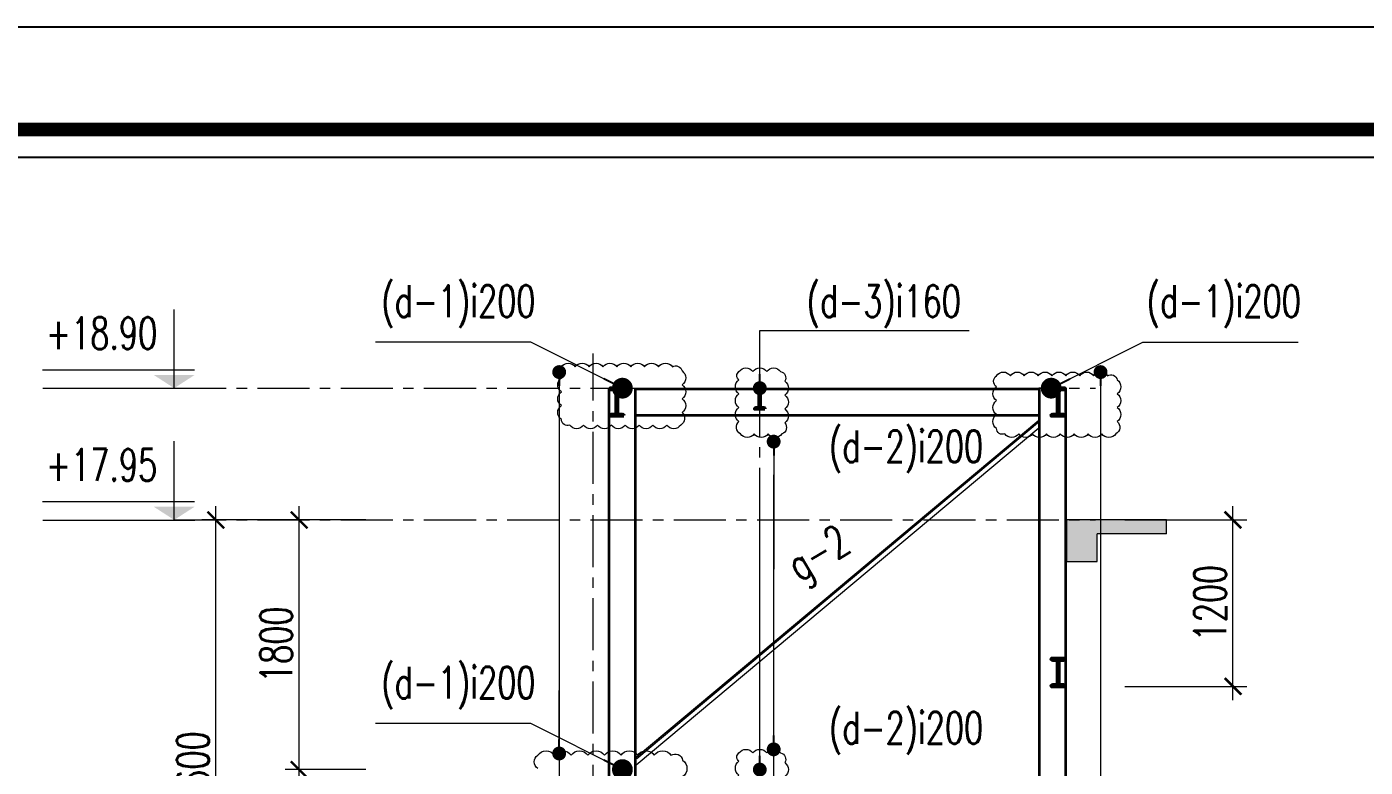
# Model space of a CAD drawing. Header units: millimetres. Extents: x 61738 to 439738, y 60858 to 151243.
# Drawn here: x 366868 to 376513, y 108461 to 113800 of the extents above; entities that cross this region are included whole.
import ezdxf
from ezdxf.enums import TextEntityAlignment as Align

# ---------------------------------------------------------------- set-up
doc = ezdxf.new("R2010")
doc.units = ezdxf.units.MM
doc.linetypes.add('CENTER', pattern=[2, 1.25, -0.25, 0.25, -0.25])
for name, color, linetype, lineweight in [('10-TEXT', 4, 'Continuous', 15), ('2-THEP2', 6, 'Continuous', 50), ('3-THAY', 7, 'Continuous', 18), ('6-TRUC', 8, 'CENTER', 9), ('7-HATCH', 8, 'Continuous', 13), ('8-DIM', 8, 'Continuous', 15), ('9-SO HIEU', 8, 'Continuous', 15)]:
    doc.layers.add(name, color=color, linetype=linetype, lineweight=lineweight)
doc.layers.add('Khungbo', color=32, linetype='Continuous')
doc.layers.add('KICHTHUOC', color=8, linetype='Continuous')
doc.styles.add('A3 - Text 2.3', font='Vnsimli.shx', dxfattribs={"width": 0.7, "height": 230})
doc.styles.add('A3-Text 2.3', font='vnsimli.shx', dxfattribs={"width": 0.7, "height": 230, "bigfont": 'vn.shx'})
doc.styles.add('S1', font='vnsimli.shx', dxfattribs={"width": 0.75})
doc.dimstyles.new('A3-1-100', dxfattribs={"dimtxt": 200, "dimasz": 120, "dimexe": 100, "dimexo": 0, "dimgap": 50, "dimtad": 1, "dimdec": 0, "dimdsep": 49, "dimtxsty": 'A3-Text 2.3', "dimblk": 'ARCHTICK', "dimcen": 10, "dimdle": 100, "dimclrd": 8, "dimclre": 8, "dimclrt": 2, "dimadec": 0, "dimazin": 2, "dimtfac": 1, "dimtdec": 0, "dimtix": 1, "dimtmove": 1, "dimatfit": 3, "dimldrblk": 'DOT', "dimfxl": 1, "dimtolj": 1, "dimtzin": 0, "dimlwd": -1, "dimlwe": -1, "dimarcsym": 0})

# ---------------------------------------------------------------- blocks, each defined once
blk = doc.blocks.new('CDS12')
at = {"layer": 'Defpoints'}
blk.add_lwpolyline([(91835.22577421475, 363352.8734065946), (49835.2258103007, 363352.8734065946), (49835.2258103007, 393052.873381077), (91835.22577421475, 393052.873381077)], close=True, dxfattribs=at)
at = {"layer": 'Khungbo', "color": 1, "const_width": 99.99999991408171}
blk.add_lwpolyline([(91094.48503411034, 364099.5400726199), (50995.95027152592, 364099.5400726199), (50995.95027152592, 392312.1326409725), (91094.48503411034, 392312.1326409725)], close=True, dxfattribs=at)
at = {"layer": 'Khungbo', "color": 1}
blk.add_lwpolyline([(90894.48503428217, 364299.5400724481), (51195.95027135385, 364299.5400724481), (51195.95027135385, 392112.1326411443), (90894.48503428217, 392112.1326411443)], close=True, dxfattribs=at)
blk = doc.blocks.new('*U61')
at = {"layer": '10-TEXT'}
for p, q in [((17614.5712389088, 449766.8022861562), (17614.5712389088, 450310.3410481095)), ((16706.28430289758, 449893.2474307548), (17755.69611902625, 449893.2474307547)), ((16709.79605639255, 449765.7402518704), (17757.11093776586, 449765.7402518704))]:
    blk.add_line(p, q, dxfattribs=at)
at = {"layer": '10-TEXT', "color": 1}
blk.add_solid([(17755.8112788538, 449858.0897336483), (17614.5712389088, 449766.8022861562), (17473.33119896386, 449858.0897336485)], dxfattribs=at)
blk = doc.blocks.new('_ArchTick')
at = {"color": 0, "linetype": 'ByBlock', "const_width": 0.15}
blk.add_lwpolyline([(-0.5, -0.5), (0.5, 0.5)], dxfattribs=at)
blk = doc.blocks.new('*D210')
at = {"layer": '8-DIM', "color": 8, "linetype": 'ByBlock', "ltscale": 100, "transparency": 16777216}
blk.add_line((368230.11670654, 106544.1732501466), (368230.11670654, 110344.1732501466), dxfattribs=at)
at = {"layer": '8-DIM', "color": 8, "ltscale": 100, "transparency": 16777216}
for p, q in [((369309.9998195259, 110244.1732501466), (368130.11670654, 110244.1732501466)), ((369309.9998195259, 106644.1732501466), (368130.11670654, 106644.1732501466))]:
    blk.add_line(p, q, dxfattribs=at)
at = {"layer": 'Defpoints', "color": 0, "ltscale": 100, "transparency": 16777216}
for p in [(368230.11670654, 110244.1732501466), (369309.9998195259, 110244.1732501466), (369309.9998195259, 106644.1732501466)]:
    blk.add_point(p, dxfattribs=at)
at = {"layer": '8-DIM', "color": 8, "ltscale": 100, "transparency": 16777216, "xscale": 120, "yscale": 120, "zscale": 120}
for p, rotation in [((368230.11670654, 110244.1732501466), 90), ((368230.11670654, 106644.1732501466), 270)]:
    blk.add_blockref('_ArchTick', p, dxfattribs=dict(at, rotation=rotation))
at = {"layer": '8-DIM', "color": 2, "ltscale": 100, "transparency": 16777216, "insert": (368065.11670654, 108444.1732501466), "char_height": 230, "attachment_point": 5, "rotation": 90, "style": 'A3-Text 2.3'}
blk.add_mtext('\\A1;3600', dxfattribs=at)
blk = doc.blocks.new('_Dot')
at = {"color": 0, "linetype": 'ByBlock', "lineweight": -2}
blk.add_line((-0.5, 0), (-1, 0), dxfattribs=at)
at = {"color": 0, "linetype": 'ByBlock', "const_width": 0.5}
blk.add_lwpolyline([(-0.25, 0, 1), (0.25, 0, 1)], format="xyb", close=True, dxfattribs=at)
blk = doc.blocks.new('*D211')
at = {"layer": '8-DIM', "color": 8, "linetype": 'ByBlock', "ltscale": 100, "transparency": 16777216}
blk.add_line((368830.11670654, 106544.1732501466), (368830.11670654, 108544.1732501466), dxfattribs=at)
at = {"layer": '8-DIM', "color": 8, "ltscale": 100, "transparency": 16777216}
for p, q in [((369309.9998195259, 108444.1732501466), (368730.11670654, 108444.1732501466)), ((369309.9998195259, 106644.1732501466), (368730.11670654, 106644.1732501466))]:
    blk.add_line(p, q, dxfattribs=at)
at = {"layer": 'Defpoints', "color": 0, "ltscale": 100, "transparency": 16777216}
for p in [(368830.11670654, 108444.1732501466), (369309.9998195259, 108444.1732501466), (369309.9998195259, 106644.1732501466)]:
    blk.add_point(p, dxfattribs=at)
at = {"layer": '8-DIM', "color": 8, "ltscale": 100, "transparency": 16777216, "xscale": 120, "yscale": 120, "zscale": 120}
for p, rotation in [((368830.11670654, 108444.1732501466), 90), ((368830.11670654, 106644.1732501466), 270)]:
    blk.add_blockref('_ArchTick', p, dxfattribs=dict(at, rotation=rotation))
at = {"layer": '8-DIM', "color": 2, "ltscale": 100, "transparency": 16777216, "insert": (368665.11670654, 107544.1732501466), "char_height": 230, "attachment_point": 5, "rotation": 90, "style": 'A3-Text 2.3'}
blk.add_mtext('\\A1;1800', dxfattribs=at)
blk = doc.blocks.new('*D212')
at = {"layer": '8-DIM', "color": 8, "linetype": 'ByBlock', "ltscale": 100, "transparency": 16777216}
blk.add_line((368830.11670654, 108344.1732501466), (368830.11670654, 110344.1732501466), dxfattribs=at)
at = {"layer": '8-DIM', "color": 8, "ltscale": 100, "transparency": 16777216}
for p, q in [((369309.9998195259, 110244.1732501466), (368730.11670654, 110244.1732501466)), ((369309.9998195259, 108444.1732501466), (368730.11670654, 108444.1732501466))]:
    blk.add_line(p, q, dxfattribs=at)
at = {"layer": 'Defpoints', "color": 0, "ltscale": 100, "transparency": 16777216}
for p in [(368830.11670654, 110244.1732501466), (369309.9998195259, 110244.1732501466), (369309.9998195259, 108444.1732501466)]:
    blk.add_point(p, dxfattribs=at)
at = {"layer": '8-DIM', "color": 8, "ltscale": 100, "transparency": 16777216, "xscale": 120, "yscale": 120, "zscale": 120}
for p, rotation in [((368830.11670654, 110244.1732501466), 90), ((368830.11670654, 108444.1732501466), 270)]:
    blk.add_blockref('_ArchTick', p, dxfattribs=dict(at, rotation=rotation))
at = {"layer": '8-DIM', "color": 2, "ltscale": 100, "transparency": 16777216, "insert": (368665.11670654, 109344.1732501466), "char_height": 230, "attachment_point": 5, "rotation": 90, "style": 'A3-Text 2.3'}
blk.add_mtext('\\A1;1800', dxfattribs=at)
blk = doc.blocks.new('*D409')
at = {"layer": '8-DIM', "color": 8, "linetype": 'ByBlock', "ltscale": 100, "transparency": 16777216}
blk.add_line((375559.9998195259, 108944.1732501466), (375559.9998195259, 110344.1732501466), dxfattribs=at)
at = {"layer": '8-DIM', "color": 8, "ltscale": 100, "transparency": 16777216}
for p, q in [((374779.9998195259, 110244.1732501466), (375659.9998195259, 110244.1732501466)), ((374779.9998195259, 109044.1732501466), (375659.9998195259, 109044.1732501466))]:
    blk.add_line(p, q, dxfattribs=at)
at = {"layer": 'Defpoints', "color": 0, "ltscale": 100, "transparency": 16777216}
for p in [(374779.9998195259, 110244.1732501466), (375559.9998195259, 110244.1732501466), (374779.9998195259, 109044.1732501466)]:
    blk.add_point(p, dxfattribs=at)
at = {"layer": '8-DIM', "color": 8, "ltscale": 100, "transparency": 16777216, "xscale": 120, "yscale": 120, "zscale": 120}
for p, rotation in [((375559.9998195259, 110244.1732501466), 90), ((375559.9998195259, 109044.1732501466), 270)]:
    blk.add_blockref('_ArchTick', p, dxfattribs=dict(at, rotation=rotation))
at = {"layer": '8-DIM', "color": 2, "ltscale": 100, "transparency": 16777216, "insert": (375394.9998195259, 109644.1732501466), "char_height": 230, "attachment_point": 5, "rotation": 90, "style": 'A3-Text 2.3'}
blk.add_mtext('\\A1;1200', dxfattribs=at)

msp = doc.modelspace()

# ---------------------------------------------------------------- hatches: boundary and pattern name
at = {"layer": '7-HATCH', "ltscale": 400}
h = msp.add_hatch(color=256, dxfattribs=at)
h.dxf.hatch_style = 1
h.paths.add_polyline_path([(375080.11670654, 110244.1732501466), (375080.11670654, 110144.1732501466), (374580.11670654, 110144.1732501466), (374580.11670654, 109944.1732501466), (374360.11670654, 109944.1732501466), (374360.11670654, 110244.1732501466)])

# ---------------------------------------------------------------- linework, layer by layer
at = {"layer": '2-THEP2'}
for points in [[(371170.1167065399, 110994.1732501466), (371070.1167065399, 110994.1732501466), (371070.1167065399, 110994.1732501466, -0.414213562373095), (371080.1167065399, 111004.1732501466), (371105.1167065399, 111004.1732501466, 0.4142135623730951), (371115.1167065399, 111014.1732501466), (371115.1167065399, 111174.1732501466, 0.414213562373095), (371105.1167065399, 111184.1732501466), (371080.1167065399, 111184.1732501466, -0.414213562373095), (371070.1167065399, 111194.1732501466), (371070.1167065399, 111194.1732501466), (371170.1167065399, 111194.1732501466), (371170.1167065399, 111194.1732501466, -0.414213562373095), (371160.1167065399, 111184.1732501466), (371135.1167065399, 111184.1732501466, 0.414213562373095), (371125.1167065399, 111174.1732501466), (371125.1167065399, 111014.1732501466, 0.4142135623730951), (371135.1167065399, 111004.1732501466), (371160.1167065399, 111004.1732501466, -0.414213562373095), (371170.1167065399, 110994.1732501466)], [(372187.61670654, 111044.1732501466), (372112.61670654, 111044.1732501466), (372112.61670654, 111044.1732501466, -0.414213562373095), (372120.11670654, 111051.6732501466), (372138.86670654, 111051.6732501466, 0.4142135623730951), (372146.36670654, 111059.1732501466), (372146.36670654, 111179.1732501466, 0.414213562373095), (372138.86670654, 111186.6732501466), (372120.11670654, 111186.6732501466, -0.414213562373095), (372112.61670654, 111194.1732501466), (372112.61670654, 111194.1732501466), (372187.61670654, 111194.1732501466), (372187.61670654, 111194.1732501466, -0.414213562373095), (372180.11670654, 111186.6732501466), (372161.36670654, 111186.6732501466, 0.414213562373095), (372153.86670654, 111179.1732501466), (372153.86670654, 111059.1732501466, 0.4142135623730951), (372161.36670654, 111051.6732501466), (372180.11670654, 111051.6732501466, -0.414213562373095), (372187.61670654, 111044.1732501466)], [(374350.11670654, 110994.1732501466), (374250.11670654, 110994.1732501466), (374250.11670654, 110994.1732501466, -0.414213562373095), (374260.11670654, 111004.1732501466), (374285.11670654, 111004.1732501466, 0.4142135623730951), (374295.11670654, 111014.1732501466), (374295.11670654, 111174.1732501466, 0.414213562373095), (374285.11670654, 111184.1732501466), (374260.11670654, 111184.1732501466, -0.414213562373095), (374250.11670654, 111194.1732501466), (374250.11670654, 111194.1732501466), (374350.11670654, 111194.1732501466), (374350.11670654, 111194.1732501466, -0.414213562373095), (374340.11670654, 111184.1732501466), (374315.11670654, 111184.1732501466, 0.414213562373095), (374305.11670654, 111174.1732501466), (374305.11670654, 111014.1732501466, 0.4142135623730951), (374315.11670654, 111004.1732501466), (374340.11670654, 111004.1732501466, -0.414213562373095), (374350.11670654, 110994.1732501466)], [(374350.11670654, 109044.1732501466), (374250.11670654, 109044.1732501466), (374250.11670654, 109044.1732501466, -0.414213562373095), (374260.11670654, 109054.1732501466), (374285.11670654, 109054.1732501466, 0.4142135623730951), (374295.11670654, 109064.1732501466), (374295.11670654, 109224.1732501466, 0.414213562373095), (374285.11670654, 109234.1732501466), (374260.11670654, 109234.1732501466, -0.414213562373095), (374250.11670654, 109244.1732501466), (374250.11670654, 109244.1732501466), (374350.11670654, 109244.1732501466), (374350.11670654, 109244.1732501466, -0.414213562373095), (374340.11670654, 109234.1732501466), (374315.11670654, 109234.1732501466, 0.414213562373095), (374305.11670654, 109224.1732501466), (374305.11670654, 109064.1732501466, 0.4142135623730951), (374315.11670654, 109054.1732501466), (374340.11670654, 109054.1732501466, -0.414213562373095), (374350.11670654, 109044.1732501466)]]:
    msp.add_lwpolyline(points, format="xyb", close=True, dxfattribs=at)
at = {"layer": '3-THAY', "ltscale": 500}
for p, q in [((375080.11670654, 110244.1732501466), (374360.11670654, 110244.1732501466)), ((374360.11670654, 110244.1732501466), (374360.11670654, 109944.1732501466)), ((375080.11670654, 110144.1732501466), (375080.11670654, 110244.1732501466)), ((375080.11670654, 110144.1732501466), (374580.11670654, 110144.1732501466)), ((374580.11670654, 109944.1732501466), (374580.11670654, 110144.1732501466)), ((374360.11670654, 109944.1732501466), (374580.11670654, 109944.1732501466))]:
    msp.add_line(p, q, dxfattribs=at)
at = {"layer": '3-THAY', "ltscale": 300}
for points in [[(371060.11670654, 92244.17325014656), (371060.11670654, 111194.1732501466)], [(371070.11670654, 92244.17325014656), (371070.11670654, 111194.1732501466)], [(371250.11670654, 92244.17325014656), (371250.11670654, 111194.1732501466)], [(371260.11670654, 92244.17325014656), (371260.11670654, 111194.1732501466)], [(374160.11670654, 92244.17325014656), (374160.11670654, 111194.1732501466)], [(374170.11670654, 92244.17325014656), (374170.11670654, 111194.1732501466)], [(374350.11670654, 92244.17325014656), (374350.11670654, 111194.1732501466)], [(374360.11670654, 92244.17325014656), (374360.11670654, 111194.1732501466)]]:
    msp.add_lwpolyline(points, dxfattribs=at)
at = {"layer": '3-THAY', "ltscale": 500}
for points in [[(371060.11670654, 111194.1732501466), (371260.11670654, 111194.1732501466)], [(371260.11670654, 111194.1732501466), (374160.11670654, 111194.1732501466)], [(371260.11670654, 111184.1732501466), (374160.11670654, 111184.1732501466)], [(374360.11670654, 111194.1732501466), (374160.11670654, 111194.1732501466)], [(371260.11670654, 111004.1732501466), (374160.11670654, 111004.1732501466)], [(371260.11670654, 110994.1732501466), (374160.11670654, 110994.1732501466)], [(371260.11670654, 108534.1732501466), (374160.11670654, 110964.1732501466)], [(371264.6624046375, 108525.2661390096), (374164.6624046375, 110955.2661390096)], [(371260.11670654, 108478.0383269026), (374160.11670654, 110908.0383269026)]]:
    msp.add_lwpolyline(points, dxfattribs=at)
at = {"layer": '6-TRUC', "ltscale": 300}
for points in [[(370950.11670654, 90104.17325014653), (370950.11670654, 111444.1732501466)], [(372150.11670654, 91044.17325014656), (372150.11670654, 111444.1732501466)], [(367930.11670654, 111194.1732501466), (374570.11670654, 111194.1732501466)], [(374360.11670654, 90104.17325014653), (374360.11670654, 111194.1732501466)], [(367930.11670654, 110244.1732501466), (374570.11670654, 110244.1732501466)]]:
    msp.add_lwpolyline(points, dxfattribs=at)
at = {"layer": '9-SO HIEU', "ltscale": 500}
for points in [[(370720.11670654, 111348.2010782908, -0.52056705), (370820.11670654, 111348.2010782908, -0.52056705), (370920.11670654, 111348.2010782908, -0.52056705), (371020.11670654, 111348.2010782908, -0.52056705), (371120.11670654, 111348.2010782908, -0.52056705), (371220.11670654, 111348.2010782908, -0.52056705), (371320.11670654, 111348.2010782908, -0.52056705), (371420.11670654, 111348.2010782908, -0.52056705), (371520.11670654, 111348.2010782908, -0.52056705), (371590.11670654, 111318.2010782908, -0.52056705), (371590.11670654, 111218.2010782908, -0.52056705), (371590.11670654, 111118.2010782908, -0.52056705), (371590.11670654, 111018.2010782908, -0.52056705), (371580.11670654, 110928.2010782908, -0.52056705), (371480.11670654, 110928.2010782908, -0.52056705), (371380.11670654, 110928.2010782908, -0.52056705), (371280.11670654, 110928.2010782908, -0.52056705), (371180.11670654, 110928.2010782908, -0.52056705), (371080.11670654, 110928.2010782908, -0.52056705), (370980.11670654, 110928.2010782908, -0.52056705), (370880.11670654, 110928.2010782908, -0.52056705), (370780.11670654, 110928.2010782908, -0.52056705), (370720.11670654, 110968.2010782908, -0.52056705), (370720.11670654, 111068.2010782908, -0.52056705), (370720.11670654, 111168.2010782908, -0.52056705), (370720.11670654, 111268.2010782908, -0.52056705)], [(372000.11670654, 111314.1732501466, -0.52056705), (372100.11670654, 111314.1732501466, -0.52056705), (372200.11670654, 111314.1732501466, -0.52056705), (372300.11670654, 111314.1732501466, -0.52056705), (372330.11670654, 111244.1732501466, -0.52056705), (372330.11670654, 111144.1732501466, -0.52056705), (372330.11670654, 111044.1732501466, -0.52056705), (372330.11670654, 110944.1732501466, -0.52056705), (372310.11670654, 110864.1732501466, -0.52056705), (372210.11670654, 110864.1732501466, -0.52056705), (372110.11670654, 110864.1732501466, -0.52056705), (372010.11670654, 110864.1732501466, -0.52056705), (372000.11670654, 110954.1732501466, -0.52056705), (372000.11670654, 111054.1732501466, -0.52056705), (372000.11670654, 111154.1732501466, -0.52056705), (372000.11670654, 111254.1732501466, -0.52056705)], [(373855.760046854, 111284.1732501466, -0.52056705), (373955.760046854, 111284.1732501466, -0.52056705), (374055.760046854, 111284.1732501466, -0.52056705), (374155.760046854, 111284.1732501466, -0.52056705), (374255.760046854, 111284.1732501466, -0.52056705), (374355.760046854, 111284.1732501466, -0.52056705), (374455.760046854, 111284.1732501466, -0.52056705), (374555.760046854, 111284.1732501466, -0.52056705), (374655.760046854, 111284.1732501466, -0.52056705), (374725.760046854, 111254.1732501466, -0.52056705), (374725.760046854, 111154.1732501466, -0.52056705), (374725.760046854, 111054.1732501466, -0.52056705), (374725.760046854, 110954.1732501466, -0.52056705), (374715.760046854, 110864.1732501466, -0.52056705), (374615.760046854, 110864.1732501466, -0.52056705), (374515.760046854, 110864.1732501466, -0.52056705), (374415.760046854, 110864.1732501466, -0.52056705), (374315.760046854, 110864.1732501466, -0.52056705), (374215.760046854, 110864.1732501466, -0.52056705), (374115.760046854, 110864.1732501466, -0.52056705), (374015.760046854, 110864.1732501466, -0.52056705), (373915.760046854, 110864.1732501466, -0.52056705), (373855.760046854, 110904.1732501466, -0.52056705), (373855.760046854, 111004.1732501466, -0.52056705), (373855.760046854, 111104.1732501466, -0.52056705), (373855.760046854, 111204.1732501466, -0.52056705)], [(372000.11670654, 108564.1732501466, -0.52056705), (372100.11670654, 108564.1732501466, -0.52056705), (372200.11670654, 108564.1732501466, -0.52056705), (372300.11670654, 108564.1732501466, -0.52056705), (372330.11670654, 108494.1732501466, -0.52056705), (372330.11670654, 108394.1732501466, -0.52056705), (372330.11670654, 108294.1732501466, -0.52056705), (372330.11670654, 108194.1732501466, -0.52056705), (372310.11670654, 108114.1732501466, -0.52056705), (372210.11670654, 108114.1732501466, -0.52056705), (372110.11670654, 108114.1732501466, -0.52056705), (372010.11670654, 108114.1732501466, -0.52056705), (372000.11670654, 108204.1732501466, -0.52056705), (372000.11670654, 108304.1732501466, -0.52056705), (372000.11670654, 108404.1732501466, -0.52056705), (372000.11670654, 108504.1732501466, -0.52056705)]]:
    msp.add_lwpolyline(points, format="xyb", close=True, dxfattribs=at)
msp.add_lwpolyline([(370550.11670654, 108452.2010782908, -0.52056705), (370550.11670654, 108548.2010782908, -0.52056705), (370670.11670654, 108548.2010782908, -0.52056705), (370790.11670654, 108548.2010782908, -0.52056705), (370910.11670654, 108548.2010782908, -0.52056705), (371030.11670654, 108548.2010782908, -0.52056705), (371150.11670654, 108548.2010782908, -0.52056705), (371270.11670654, 108548.2010782908, -0.52056705), (371390.11670654, 108548.2010782908, -0.52056705), (371510.11670654, 108548.2010782908, -0.52056705), (371594.11670654, 108512.2010782908, -0.52056705), (371594.11670654, 108392.2010782908, -0.52056705)], format="xyb", dxfattribs=at)

# ---------------------------------------------------------------- block references
at = {"layer": 'KICHTHUOC'}
msp.add_blockref('CDS12', (305903.2568516061, -279252.8734065946), dxfattribs=at)
at = {"layer": 'KICHTHUOC', "xscale": 1.045454545455868, "yscale": 1.045454545455868, "zscale": 1.045454545455868}
for p in [(349514.8831385666, -359016.5745950663), (349514.8831385666, -359966.5745950663)]:
    msp.add_blockref('*U61', p, dxfattribs=at)

# ---------------------------------------------------------------- texts
at = {"layer": '10-TEXT', "style": 'S1', "width": 0.7}
for s, p in [('(d-1)i200', (370533.7833732068, 111706.2542000918)), ('(d-3)i160', (373599.3331528592, 111706.2542000918)), ('(d-1)i200', (376049.4500398734, 111706.2542000918)), ('(d-2)i200', (373759.9998195259, 110660)), ('(d-1)i200', (370533.7833732068, 108956.2542000918)), ('(d-2)i200', (373759.9998195259, 108630))]:
    msp.add_text(s, height=230, dxfattribs=at).set_placement(p, align=Align.RIGHT)
at = {"layer": '10-TEXT', "style": 'A3 - Text 2.3', "width": 0.7}
for s, p in [('+18.90', (367007.572066588, 111475.794137054)), ('+17.95', (367007.572066588, 110525.794137054))]:
    msp.add_text(s, height=230, dxfattribs=at).set_placement(p)
at = {"layer": '10-TEXT', "style": 'S1', "width": 0.7}
msp.add_text('g-2', height=230, rotation=30.96615153991923, dxfattribs=at).set_placement((372821.8450917563, 110025.1265974097), align=Align.RIGHT)

# ---------------------------------------------------------------- dimensions: what is measured, and where the dimension line sits
at = {"layer": '8-DIM', "ltscale": 100}
for base, p1, p2, picture, middle in [((368230.11670654, 110244.1732501466), (369309.9998195259, 106644.1732501466), (369309.9998195259, 110244.1732501466), '*D210', (368065.11670654, 108444.1732501466)), ((368830.11670654, 110244.1732501466), (369309.9998195259, 108444.1732501466), (369309.9998195259, 110244.1732501466), '*D212', (368665.11670654, 109344.1732501466)), ((375559.9998195259, 110244.1732501466), (374779.9998195259, 109044.1732501466), (374779.9998195259, 110244.1732501466), '*D409', (375394.9998195259, 109644.1732501466)), ((368830.11670654, 108444.1732501466), (369309.9998195259, 106644.1732501466), (369309.9998195259, 108444.1732501466), '*D211', (368665.11670654, 107544.1732501466))]:
    dim = msp.add_linear_dim(base=base, p1=p1, p2=p2, angle=90, dimstyle='A3-1-100', dxfattribs=at)
    dim.commit()
    dim.dimension.update_dxf_attribs({"geometry": picture, "text_midpoint": middle})

# ---------------------------------------------------------------- leaders
at = {"layer": '9-SO HIEU', "ltscale": 400}
for points in [[(372150.11670654, 111194.1732501466), (372150.11670654, 111610), (373659.9998195259, 111610)], [(372150.11670654, 108444.1732501466), (372150.11670654, 110244.1732501466)]]:
    msp.add_leader(points, dimstyle='A3-1-100', override={"dimasz": 100, "dimgap": 50, "dimtad": 0}, dxfattribs=at)
at = {"layer": '9-SO HIEU', "ltscale": 500}
for points, override in [([(371160.11670654, 111194.1732501466), (370500.1167065401, 111526.2542000918), (369380.1167065401, 111526.2542000918)], {"dimasz": 150, "dimgap": 50, "dimtad": 0}), ([(374250.11670654, 111194.1732501466), (374910.1167065401, 111526.2542000918), (376030.1167065401, 111526.2542000918)], {"dimasz": 150, "dimgap": 50, "dimtad": 0}), ([(370704.473366226, 111310.2016026466), (370704.473366226, 107068.7557151198)], {"dimasz": 100, "dimgap": 50, "dimtad": 0}), ([(374605.760046854, 111310.2016026466), (374605.760046854, 103588.7557151198)], {"dimasz": 100, "dimgap": 50, "dimtad": 0}), ([(372250.11670654, 110808.7557151198), (372250.11670654, 109888.7557151198)], {"dimasz": 100, "dimgap": 50, "dimtad": 0}), ([(372250.11670654, 94190.20160264656), (372250.11670654, 110568.7557151198), (372250.11670654, 109888.7557151198)], {"dimasz": 100, "dimgap": 50, "dimtad": 0}), ([(372250.11670654, 108590.2016026466), (372250.11670654, 109724.1732501466)], {"dimasz": 100, "dimgap": 50, "dimtad": 0}), ([(370704.473366226, 108560.2016026466), (370704.473366226, 109014.1732501466)], {"dimasz": 100, "dimgap": 50, "dimtad": 0}), ([(371160.11670654, 108444.1732501466), (370500.1167065401, 108776.2542000918), (369380.1167065401, 108776.2542000918)], {"dimasz": 150, "dimgap": 50, "dimtad": 0})]:
    msp.add_leader(points, dimstyle='A3-1-100', override=override, dxfattribs=at)

doc.saveas('drawing.dxf')
